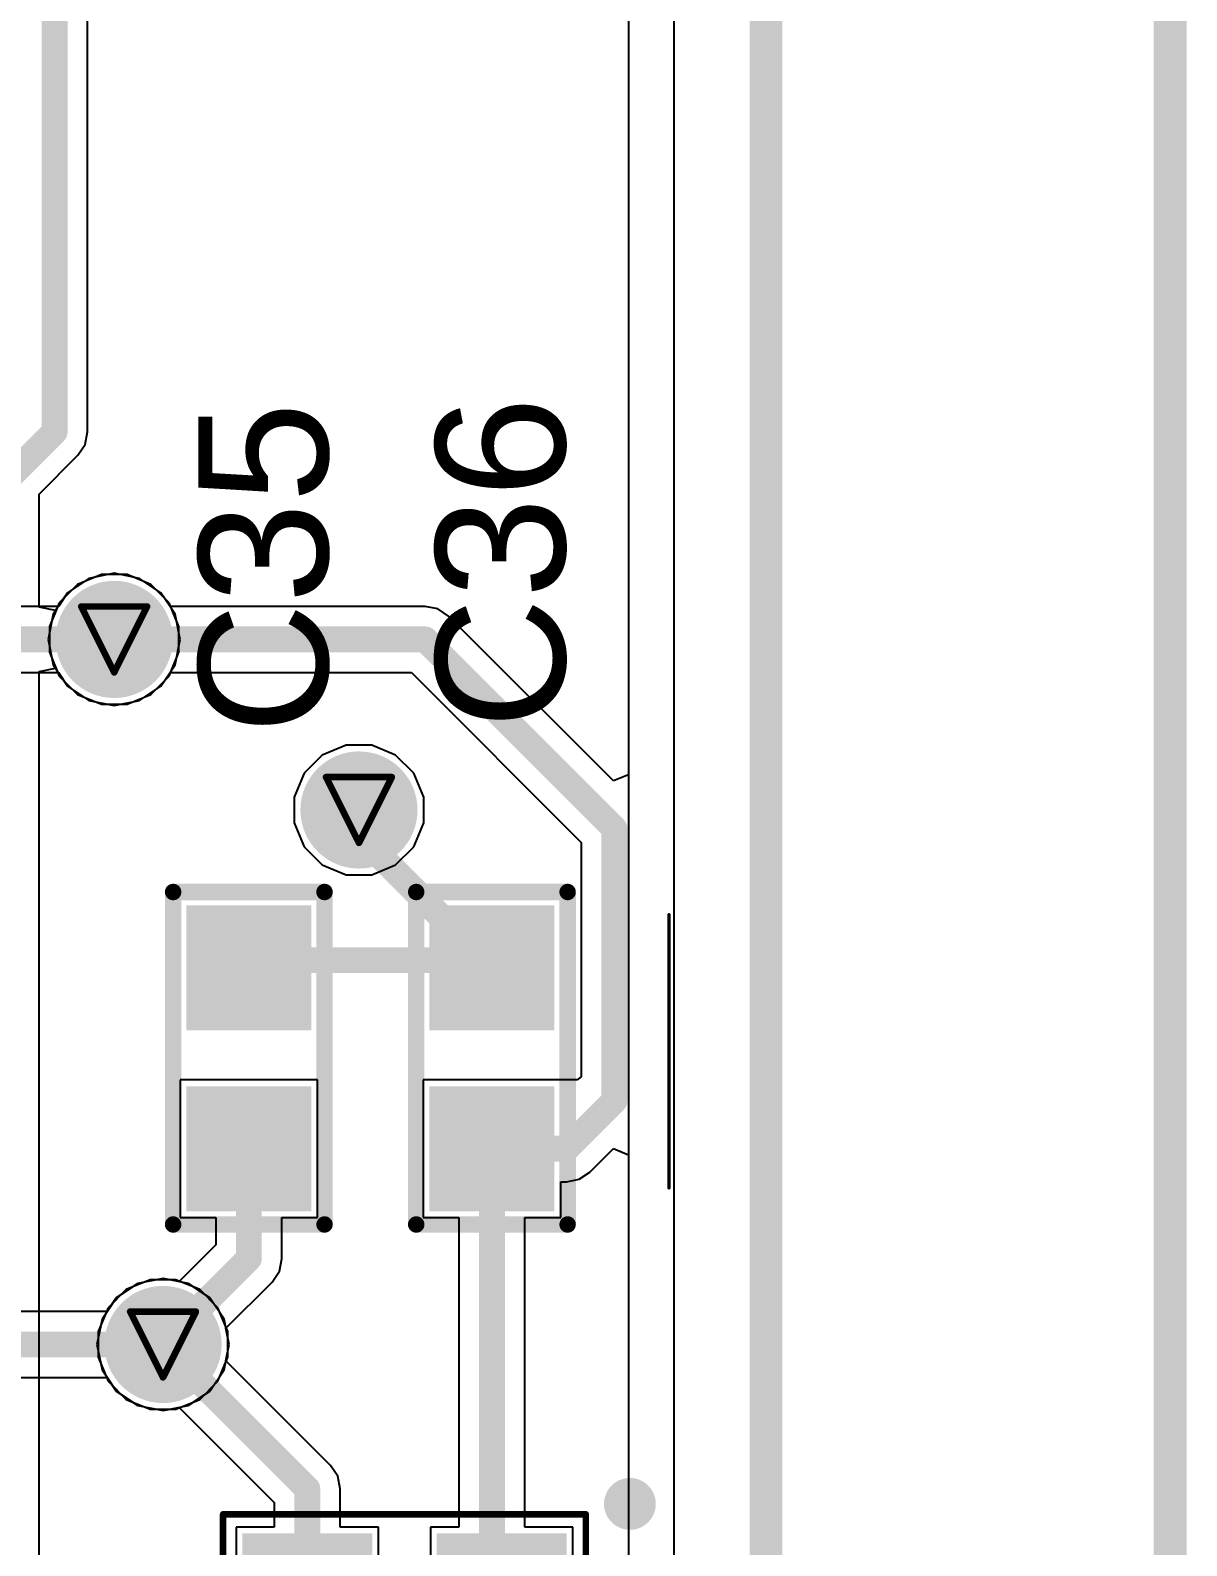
# Model space of a CAD drawing. Header units: inches. Extents: x -3 to 423, y -3 to 110.
# Drawn here: x 58.38 to 67.31, y 55.27 to 66.96 of the extents above; entities that cross this region are included whole.
import ezdxf

# ---------------------------------------------------------------- set-up
doc = ezdxf.new("R2010")
doc.units = ezdxf.units.IN
for name, color, linetype in [('Board Outline', 56, 'Continuous'), ('Bottom Layer', 5, 'Continuous'), ('Bottom Solder', 6, 'Continuous'), ('Drill Drawing', 1, 'Continuous'), ('Mechanical 1', 6, 'Continuous'), ('Mechanical 13', 56, 'Continuous'), ('Mechanical 15', 56, 'Continuous'), ('Mechanical 3', 76, 'Continuous'), ('Mechanical 4', 56, 'Continuous'), ('Mid Layer', 16, 'Continuous'), ('Mid Layer 2', 76, 'Continuous'), ('Top Layer', 1, 'Continuous'), ('Top Overlay', 2, 'Continuous'), ('Top Paste', 8, 'Continuous'), ('Top Solder', 216, 'Continuous'), ('Via Holes', 16, 'Continuous')]:
    doc.layers.add(name, color=color, linetype=linetype)
doc.styles.add('Arial', font='', dxfattribs={"height": 0.2})
doc.styles.get('Arial').set_extended_font_data('Arial')

# ---------------------------------------------------------------- blocks, each defined once
blk = doc.blocks.new('XTAL_CM8V_T1A_32_768KHZ_9PF_20PPM_TA_QC_60')
at = {"layer": 'Top Layer'}
for points in [[(-1.15, 0.75), (-0.35, 0.75), (-0.35, -0.75), (-1.15, -0.75)], [(0.35, 0.75), (1.15, 0.75), (1.15, -0.75), (0.35, -0.75)]]:
    blk.add_hatch(color=1, dxfattribs=at).paths.add_polyline_path(points)
at = {"layer": 'Top Paste'}
for points in [[(-1.15, 0.75), (-0.35, 0.75), (-0.35, -0.75), (-1.15, -0.75)], [(0.35, 0.75), (1.15, 0.75), (1.15, -0.75), (0.35, -0.75)]]:
    blk.add_hatch(color=8, dxfattribs=at).paths.add_polyline_path(points)
at = {"layer": 'Top Solder'}
for points in [[(-1.252, 0.852), (-0.248, 0.852), (-0.248, -0.852), (-1.252, -0.852)], [(0.248, 0.852), (1.252, 0.852), (1.252, -0.852), (0.248, -0.852)]]:
    blk.add_hatch(color=216, dxfattribs=at).paths.add_polyline_path(points)
at = {"layer": 'Mechanical 13'}
for points in [[(-1, -0.6, 0.127, 0.127, 0), (-1, 0.6, 0.127, 0.127, 0)], [(-1, 0.6, 0.127, 0.127, 0), (1, 0.6, 0.127, 0.127, 0)], [(1, -0.6, 0.127, 0.127, 0), (1, 0.6, 0.127, 0.127, 0)], [(-1, -0.6, 0.127, 0.127, 0), (1, -0.6, 0.127, 0.127, 0)]]:
    blk.add_lwpolyline(points, format="xyseb", dxfattribs=at)
for points in [[(-1.032, 0.6, 0.0635, 0.0635, 1), (-0.968, 0.6, 0.0635, 0.0635, 1)], [(-1.032, 0.6, 0.0635, 0.0635, 1), (-0.968, 0.6, 0.0635, 0.0635, 1)], [(0.968, 0.6, 0.0635, 0.0635, 1), (1.032, 0.6, 0.0635, 0.0635, 1)], [(0.968, 0.6, 0.0635, 0.0635, 1), (1.032, 0.6, 0.0635, 0.0635, 1)], [(-1.032, -0.6, 0.0635, 0.0635, 1), (-0.968, -0.6, 0.0635, 0.0635, 1)], [(-1.032, -0.6, 0.0635, 0.0635, 1), (-0.968, -0.6, 0.0635, 0.0635, 1)], [(0.968, -0.6, 0.0635, 0.0635, 1), (1.032, -0.6, 0.0635, 0.0635, 1)], [(0.968, -0.6, 0.0635, 0.0635, 1), (1.032, -0.6, 0.0635, 0.0635, 1)]]:
    blk.add_lwpolyline(points, format="xyseb", close=True, dxfattribs=at)
at = {"layer": 'Mechanical 15'}
for points in [[(-1.4, -1, 0.05, 0.05, 0), (-1.4, 1, 0.05, 0.05, 0)], [(-1.4, 1, 0.05, 0.05, 0), (1.4, 1, 0.05, 0.05, 0)], [(1.4, -1, 0.05, 0.05, 0), (1.4, 1, 0.05, 0.05, 0)], [(-1.4, -1, 0.05, 0.05, 0), (1.4, -1, 0.05, 0.05, 0)]]:
    blk.add_lwpolyline(points, format="xyseb", dxfattribs=at)
for points in [[(-1.412, 1, 0.025, 0.025, 1), (-1.388, 1, 0.025, 0.025, 1)], [(-1.412, 1, 0.025, 0.025, 1), (-1.388, 1, 0.025, 0.025, 1)], [(1.388, 1, 0.025, 0.025, 1), (1.412, 1, 0.025, 0.025, 1)], [(1.388, 1, 0.025, 0.025, 1), (1.412, 1, 0.025, 0.025, 1)], [(-1.412, -1, 0.025, 0.025, 1), (-1.388, -1, 0.025, 0.025, 1)], [(-1.412, -1, 0.025, 0.025, 1), (-1.388, -1, 0.025, 0.025, 1)], [(1.388, -1, 0.025, 0.025, 1), (1.412, -1, 0.025, 0.025, 1)], [(1.388, -1, 0.025, 0.025, 1), (1.412, -1, 0.025, 0.025, 1)]]:
    blk.add_lwpolyline(points, format="xyseb", close=True, dxfattribs=at)
blk = doc.blocks.new('0603C_TBD_61')
at = {"layer": 'Top Layer'}
for points in [[(-0.381, 0.381), (0.381, 0.381), (0.381, -0.381), (-0.381, -0.381)], [(1.016, 0.381), (1.778, 0.381), (1.778, -0.381), (1.016, -0.381)]]:
    blk.add_hatch(color=1, dxfattribs=at).paths.add_polyline_path(points)
at = {"layer": 'Top Paste'}
for points in [[(-0.381, 0.381), (0.381, 0.381), (0.381, -0.381), (-0.381, -0.381)], [(1.016, 0.381), (1.778, 0.381), (1.778, -0.381), (1.016, -0.381)]]:
    blk.add_hatch(color=8, dxfattribs=at).paths.add_polyline_path(points)
at = {"layer": 'Top Solder'}
for points in [[(-0.4826, 0.4826), (0.4826, 0.4826), (0.4826, -0.4826), (-0.4826, -0.4826)], [(0.9144, 0.4826), (1.8796, 0.4826), (1.8796, -0.4826), (0.9144, -0.4826)]]:
    blk.add_hatch(color=216, dxfattribs=at).paths.add_polyline_path(points)
at = {"layer": 'Top Overlay'}
for points in [[(-0.5842, 0.5842, 0.127, 0.127, 0), (1.9812, 0.5842, 0.127, 0.127, 0)], [(-0.5842, 0.5842, 0.127, 0.127, 0), (-0.5842, -0.5842, 0.127, 0.127, 0)], [(1.9812, 0.5842, 0.127, 0.127, 0), (1.9812, -0.5842, 0.127, 0.127, 0)], [(-0.5842, -0.5842, 0.127, 0.127, 0), (1.9812, -0.5842, 0.127, 0.127, 0)]]:
    blk.add_lwpolyline(points, format="xyseb", dxfattribs=at)
for points in [[(-0.61595, 0.5842, 0.0635, 0.0635, 1), (-0.55245, 0.5842, 0.0635, 0.0635, 1)], [(-0.61595, 0.5842, 0.0635, 0.0635, 1), (-0.55245, 0.5842, 0.0635, 0.0635, 1)], [(1.94945, 0.5842, 0.0635, 0.0635, 1), (2.01295, 0.5842, 0.0635, 0.0635, 1)], [(1.94945, 0.5842, 0.0635, 0.0635, 1), (2.01295, 0.5842, 0.0635, 0.0635, 1)], [(-0.61595, -0.5842, 0.0635, 0.0635, 1), (-0.55245, -0.5842, 0.0635, 0.0635, 1)], [(-0.61595, -0.5842, 0.0635, 0.0635, 1), (-0.55245, -0.5842, 0.0635, 0.0635, 1)], [(1.94945, -0.5842, 0.0635, 0.0635, 1), (2.01295, -0.5842, 0.0635, 0.0635, 1)], [(1.94945, -0.5842, 0.0635, 0.0635, 1), (2.01295, -0.5842, 0.0635, 0.0635, 1)]]:
    blk.add_lwpolyline(points, format="xyseb", close=True, dxfattribs=at)
blk = doc.blocks.new('0603C_TBD_62')
at = {"layer": 'Top Layer'}
for points in [[(-0.381, 0.381), (0.381, 0.381), (0.381, -0.381), (-0.381, -0.381)], [(1.016, 0.381), (1.778, 0.381), (1.778, -0.381), (1.016, -0.381)]]:
    blk.add_hatch(color=1, dxfattribs=at).paths.add_polyline_path(points)
at = {"layer": 'Top Paste'}
for points in [[(-0.381, 0.381), (0.381, 0.381), (0.381, -0.381), (-0.381, -0.381)], [(1.016, 0.381), (1.778, 0.381), (1.778, -0.381), (1.016, -0.381)]]:
    blk.add_hatch(color=8, dxfattribs=at).paths.add_polyline_path(points)
at = {"layer": 'Top Solder'}
for points in [[(-0.4826, 0.4826), (0.4826, 0.4826), (0.4826, -0.4826), (-0.4826, -0.4826)], [(0.9144, 0.4826), (1.8796, 0.4826), (1.8796, -0.4826), (0.9144, -0.4826)]]:
    blk.add_hatch(color=216, dxfattribs=at).paths.add_polyline_path(points)
at = {"layer": 'Top Overlay'}
for points in [[(-0.5842, 0.5842, 0.127, 0.127, 0), (1.9812, 0.5842, 0.127, 0.127, 0)], [(-0.5842, 0.5842, 0.127, 0.127, 0), (-0.5842, -0.5842, 0.127, 0.127, 0)], [(1.9812, 0.5842, 0.127, 0.127, 0), (1.9812, -0.5842, 0.127, 0.127, 0)], [(-0.5842, -0.5842, 0.127, 0.127, 0), (1.9812, -0.5842, 0.127, 0.127, 0)]]:
    blk.add_lwpolyline(points, format="xyseb", dxfattribs=at)
for points in [[(-0.61595, 0.5842, 0.0635, 0.0635, 1), (-0.55245, 0.5842, 0.0635, 0.0635, 1)], [(-0.61595, 0.5842, 0.0635, 0.0635, 1), (-0.55245, 0.5842, 0.0635, 0.0635, 1)], [(1.94945, 0.5842, 0.0635, 0.0635, 1), (2.01295, 0.5842, 0.0635, 0.0635, 1)], [(1.94945, 0.5842, 0.0635, 0.0635, 1), (2.01295, 0.5842, 0.0635, 0.0635, 1)], [(-0.61595, -0.5842, 0.0635, 0.0635, 1), (-0.55245, -0.5842, 0.0635, 0.0635, 1)], [(-0.61595, -0.5842, 0.0635, 0.0635, 1), (-0.55245, -0.5842, 0.0635, 0.0635, 1)], [(1.94945, -0.5842, 0.0635, 0.0635, 1), (2.01295, -0.5842, 0.0635, 0.0635, 1)], [(1.94945, -0.5842, 0.0635, 0.0635, 1), (2.01295, -0.5842, 0.0635, 0.0635, 1)]]:
    blk.add_lwpolyline(points, format="xyseb", close=True, dxfattribs=at)

msp = doc.modelspace()

# ---------------------------------------------------------------- hatches: boundary and pattern name
at = {"layer": 'Bottom Layer'}
h = msp.add_hatch(color=5, dxfattribs=at)
edge = h.paths.add_edge_path()
edge.add_arc((59.03, 62.26), 0.35, 0, 360)
h = msp.add_hatch(color=5, dxfattribs=at)
edge = h.paths.add_edge_path()
edge.add_arc((60.919, 60.944), 0.35, 0, 360)
h = msp.add_hatch(color=5, dxfattribs=at)
edge = h.paths.add_edge_path()
edge.add_arc((59.407, 56.82), 0.35, 0, 360)
at = {"layer": 'Bottom Solder'}
h = msp.add_hatch(color=6, dxfattribs=at)
edge = h.paths.add_edge_path()
edge.add_arc((59.03, 62.26), 0.452, 0, 360)
h = msp.add_hatch(color=6, dxfattribs=at)
edge = h.paths.add_edge_path()
edge.add_arc((60.919, 60.944), 0.452, 0, 360)
h = msp.add_hatch(color=6, dxfattribs=at)
edge = h.paths.add_edge_path()
edge.add_arc((59.407, 56.82), 0.452, 0, 360)
at = {"layer": 'Mid Layer'}
h = msp.add_hatch(color=16, dxfattribs=at)
edge = h.paths.add_edge_path()
edge.add_arc((59.03, 62.26), 0.35, 0, 360)
h = msp.add_hatch(color=16, dxfattribs=at)
edge = h.paths.add_edge_path()
edge.add_arc((60.919, 60.944), 0.35, 0, 360)
h = msp.add_hatch(color=16, dxfattribs=at)
edge = h.paths.add_edge_path()
edge.add_arc((59.407, 56.82), 0.35, 0, 360)
at = {"layer": 'Mid Layer 2'}
h = msp.add_hatch(color=76, dxfattribs=at)
edge = h.paths.add_edge_path()
edge.add_arc((59.03, 62.26), 0.35, 0, 360)
h = msp.add_hatch(color=76, dxfattribs=at)
edge = h.paths.add_edge_path()
edge.add_arc((60.919, 60.944), 0.35, 0, 360)
h = msp.add_hatch(color=76, dxfattribs=at)
edge = h.paths.add_edge_path()
edge.add_arc((59.407, 56.82), 0.35, 0, 360)
at = {"layer": 'Top Layer'}
h = msp.add_hatch(color=1, dxfattribs=at)
edge = h.paths.add_edge_path()
edge.add_arc((59.03, 62.26), 0.35, 0, 360)
h = msp.add_hatch(color=1, dxfattribs=at)
edge = h.paths.add_edge_path()
edge.add_arc((60.919, 60.944), 0.35, 0, 360)
h = msp.add_hatch(color=1, dxfattribs=at)
edge = h.paths.add_edge_path()
edge.add_arc((59.407, 56.82), 0.35, 0, 360)
at = {"layer": 'Top Solder'}
h = msp.add_hatch(color=216, dxfattribs=at)
edge = h.paths.add_edge_path()
edge.add_arc((59.03, 62.26), 0.452, 0, 360)
h = msp.add_hatch(color=216, dxfattribs=at)
edge = h.paths.add_edge_path()
edge.add_arc((60.919, 60.944), 0.452, 0, 360)
h = msp.add_hatch(color=216, dxfattribs=at)
edge = h.paths.add_edge_path()
edge.add_arc((59.407, 56.82), 0.452, 0, 360)
at = {"layer": 'Via Holes'}
h = msp.add_hatch(color=7, dxfattribs=at)
edge = h.paths.add_edge_path()
edge.add_arc((59.03, 62.26), 0.25, 0, 360)
h = msp.add_hatch(color=7, dxfattribs=at)
edge = h.paths.add_edge_path()
edge.add_arc((60.919, 60.944), 0.25, 0, 360)
h = msp.add_hatch(color=7, dxfattribs=at)
edge = h.paths.add_edge_path()
edge.add_arc((59.407, 56.82), 0.25, 0, 360)

# ---------------------------------------------------------------- linework, layer by layer
at = {"layer": 'Board Outline'}
msp.add_lwpolyline([(64.06, 79.42, 0.254, 0.254, 0), (64.06, 0, 0.254, 0.254, 0)], format="xyseb", dxfattribs=at)
at = {"layer": 'Bottom Layer'}
for p, q in [((63, 68.91), (63, 61.49)), ((58.835, 62.731), (58.67, 62.62)), ((59.03, 62.77), (58.835, 62.731)), ((59.225, 62.731), (59.03, 62.77)), ((59.39, 62.62), (59.225, 62.731)), ((58.67, 62.62), (58.599, 62.515)), ((59.501, 62.455), (59.39, 62.62)), ((58.599, 62.515), (56.217, 62.515)), ((59.54, 62.26), (59.501, 62.455)), ((59.501, 62.065), (59.54, 62.26)), ((56.323, 62.005), (58.599, 62.005)), ((58.599, 62.005), (58.67, 61.9)), ((59.39, 61.9), (59.501, 62.065)), ((58.67, 61.9), (58.835, 61.789)), ((59.225, 61.789), (59.39, 61.9)), ((58.835, 61.789), (59.03, 61.75)), ((59.03, 61.75), (59.225, 61.789)), ((63, 61.49), (63, 61.351)), ((63, 61.351), (63, 58.153)), ((63, 58.153), (63, 54.23)), ((59.407, 57.33), (59.212, 57.291)), ((59.602, 57.291), (59.407, 57.33)), ((59.046, 57.18), (58.976, 57.075)), ((59.212, 57.291), (59.046, 57.18)), ((59.767, 57.18), (59.602, 57.291)), ((59.878, 57.015), (59.767, 57.18)), ((58.976, 57.075), (48.229, 57.075)), ((59.916, 56.82), (59.878, 57.015)), ((59.878, 56.625), (59.916, 56.82)), ((59.767, 56.46), (59.878, 56.625)), ((50.068, 56.565), (58.976, 56.565)), ((58.976, 56.565), (59.046, 56.46)), ((59.046, 56.46), (59.212, 56.349)), ((59.602, 56.349), (59.767, 56.46)), ((59.212, 56.349), (59.407, 56.31)), ((59.407, 56.31), (59.602, 56.349))]:
    msp.add_line(p, q, dxfattribs=at)
for points in [[(56.217, 62.26, 0.2, 0.2, 0), (59.03, 62.26, 0.2, 0.2, 0)], [(48.229, 56.82, 0.2, 0.2, 0), (59.407, 56.82, 0.2, 0.2, 0)]]:
    msp.add_lwpolyline(points, format="xyseb", dxfattribs=at)
for points in [[(58.98, 62.26, 0.1, 0.1, 1), (59.08, 62.26, 0.1, 0.1, 1)], [(59.357, 56.82, 0.1, 0.1, 1), (59.457, 56.82, 0.1, 0.1, 1)]]:
    msp.add_lwpolyline(points, format="xyseb", close=True, dxfattribs=at)
at = {"layer": 'Drill Drawing'}
for points in [[(58.776, 62.514, 0.0508, 0.0508, 0), (59.284, 62.514, 0.0508, 0.0508, 0)], [(58.776, 62.514, 0.0508, 0.0508, 0), (59.03, 62.006, 0.0508, 0.0508, 0)], [(59.03, 62.006, 0.0508, 0.0508, 0), (59.284, 62.514, 0.0508, 0.0508, 0)], [(60.665, 61.198, 0.0508, 0.0508, 0), (61.173, 61.198, 0.0508, 0.0508, 0)], [(60.665, 61.198, 0.0508, 0.0508, 0), (60.919, 60.69, 0.0508, 0.0508, 0)], [(60.919, 60.69, 0.0508, 0.0508, 0), (61.173, 61.198, 0.0508, 0.0508, 0)], [(59.153, 57.074, 0.0508, 0.0508, 0), (59.661, 57.074, 0.0508, 0.0508, 0)], [(59.153, 57.074, 0.0508, 0.0508, 0), (59.407, 56.566, 0.0508, 0.0508, 0)], [(59.407, 56.566, 0.0508, 0.0508, 0), (59.661, 57.074, 0.0508, 0.0508, 0)]]:
    msp.add_lwpolyline(points, format="xyseb", dxfattribs=at)
for points in [[(58.763, 62.514, 0.0254, 0.0254, 1), (58.789, 62.514, 0.0254, 0.0254, 1)], [(58.763, 62.514, 0.0254, 0.0254, 1), (58.789, 62.514, 0.0254, 0.0254, 1)], [(59.271, 62.514, 0.0254, 0.0254, 1), (59.297, 62.514, 0.0254, 0.0254, 1)], [(59.271, 62.514, 0.0254, 0.0254, 1), (59.297, 62.514, 0.0254, 0.0254, 1)], [(59.017, 62.006, 0.0254, 0.0254, 1), (59.043, 62.006, 0.0254, 0.0254, 1)], [(59.017, 62.006, 0.0254, 0.0254, 1), (59.043, 62.006, 0.0254, 0.0254, 1)], [(60.652, 61.198, 0.0254, 0.0254, 1), (60.677, 61.198, 0.0254, 0.0254, 1)], [(60.652, 61.198, 0.0254, 0.0254, 1), (60.677, 61.198, 0.0254, 0.0254, 1)], [(61.16, 61.198, 0.0254, 0.0254, 1), (61.185, 61.198, 0.0254, 0.0254, 1)], [(61.16, 61.198, 0.0254, 0.0254, 1), (61.185, 61.198, 0.0254, 0.0254, 1)], [(60.906, 60.69, 0.0254, 0.0254, 1), (60.931, 60.69, 0.0254, 0.0254, 1)], [(60.906, 60.69, 0.0254, 0.0254, 1), (60.931, 60.69, 0.0254, 0.0254, 1)], [(59.14, 57.074, 0.0254, 0.0254, 1), (59.165, 57.074, 0.0254, 0.0254, 1)], [(59.14, 57.074, 0.0254, 0.0254, 1), (59.165, 57.074, 0.0254, 0.0254, 1)], [(59.648, 57.074, 0.0254, 0.0254, 1), (59.673, 57.074, 0.0254, 0.0254, 1)], [(59.648, 57.074, 0.0254, 0.0254, 1), (59.673, 57.074, 0.0254, 0.0254, 1)], [(59.394, 56.566, 0.0254, 0.0254, 1), (59.419, 56.566, 0.0254, 0.0254, 1)], [(59.394, 56.566, 0.0254, 0.0254, 1), (59.419, 56.566, 0.0254, 0.0254, 1)]]:
    msp.add_lwpolyline(points, format="xyseb", close=True, dxfattribs=at)
at = {"layer": 'Mechanical 1'}
msp.add_lwpolyline([(64.06, 79.42, 0.254, 0.254, 0), (64.06, 0, 0.254, 0.254, 0)], format="xyseb", dxfattribs=at)
at = {"layer": 'Mechanical 3'}
msp.add_lwpolyline([(67.18, 46.566, 0.254, 0.254, 0), (67.18, 79.42, 0.254, 0.254, 0)], format="xyseb", dxfattribs=at)
at = {"layer": 'Mechanical 4'}
for points in [[(63.11, 55.59, 0.2, 0.2, 1), (62.91, 55.59, 0.2, 0.2, 1)], [(63.11, 55.59, 0.2, 0.2, 1), (62.91, 55.59, 0.2, 0.2, 1)], [(62.86, 55.59, 0.1, 0.1, 1), (62.96, 55.59, 0.1, 0.1, 1)], [(62.86, 55.59, 0.1, 0.1, 1), (62.96, 55.59, 0.1, 0.1, 1)], [(63.06, 55.59, 0.1, 0.1, 1), (63.16, 55.59, 0.1, 0.1, 1)], [(63.06, 55.59, 0.1, 0.1, 1), (63.16, 55.59, 0.1, 0.1, 1)]]:
    msp.add_lwpolyline(points, format="xyseb", close=True, dxfattribs=at)
at = {"layer": 'Mid Layer'}
for p, q in [((63, 68.91), (63, 64.438)), ((63, 64.438), (63, 61.517)), ((58.835, 62.731), (58.67, 62.62)), ((59.03, 62.77), (58.835, 62.731)), ((59.225, 62.731), (59.03, 62.77)), ((59.39, 62.62), (59.225, 62.731)), ((58.67, 62.62), (58.559, 62.455)), ((59.501, 62.455), (59.39, 62.62)), ((58.559, 62.455), (58.52, 62.26)), ((59.54, 62.26), (59.501, 62.455)), ((58.52, 62.26), (58.559, 62.065)), ((59.501, 62.065), (59.54, 62.26)), ((58.559, 62.065), (58.67, 61.9)), ((59.39, 61.9), (59.501, 62.065)), ((58.67, 61.9), (58.835, 61.789)), ((59.225, 61.789), (59.39, 61.9)), ((58.835, 61.789), (59.03, 61.75)), ((59.03, 61.75), (59.225, 61.789)), ((63, 61.517), (63, 60.931)), ((63, 60.931), (63, 58.153)), ((63, 58.153), (63, 51.97)), ((59.407, 57.33), (59.212, 57.291)), ((59.602, 57.291), (59.407, 57.33)), ((59.046, 57.18), (58.936, 57.015)), ((59.212, 57.291), (59.046, 57.18)), ((59.767, 57.18), (59.602, 57.291)), ((59.878, 57.015), (59.767, 57.18)), ((58.936, 57.015), (58.897, 56.82)), ((59.916, 56.82), (59.878, 57.015)), ((58.897, 56.82), (58.936, 56.625)), ((59.878, 56.625), (59.916, 56.82)), ((58.936, 56.625), (59.046, 56.46)), ((59.767, 56.46), (59.878, 56.625)), ((59.046, 56.46), (59.212, 56.349)), ((59.602, 56.349), (59.767, 56.46)), ((59.212, 56.349), (59.407, 56.31)), ((59.407, 56.31), (59.602, 56.349))]:
    msp.add_line(p, q, dxfattribs=at)
at = {"layer": 'Mid Layer 2'}
for p, q in [((63.348, 79.045), (63.348, 26.797)), ((58.747, 62.684), (58.606, 62.543)), ((58.931, 62.76), (58.747, 62.684)), ((59.129, 62.76), (58.931, 62.76)), ((59.313, 62.684), (59.129, 62.76)), ((59.454, 62.543), (59.313, 62.684)), ((58.606, 62.543), (58.53, 62.359)), ((59.53, 62.359), (59.454, 62.543)), ((58.53, 62.359), (58.53, 62.161)), ((59.53, 62.161), (59.53, 62.359)), ((58.53, 62.161), (58.606, 61.977)), ((59.454, 61.977), (59.53, 62.161)), ((58.606, 61.977), (58.747, 61.836)), ((59.313, 61.836), (59.454, 61.977)), ((58.747, 61.836), (58.931, 61.76)), ((58.931, 61.76), (59.129, 61.76)), ((59.129, 61.76), (59.313, 61.836)), ((60.819, 61.444), (60.635, 61.368)), ((61.018, 61.444), (60.819, 61.444)), ((61.202, 61.368), (61.018, 61.444)), ((60.635, 61.368), (60.495, 61.227)), ((61.342, 61.227), (61.202, 61.368)), ((60.495, 61.227), (60.419, 61.044)), ((61.419, 61.044), (61.342, 61.227)), ((60.419, 61.044), (60.419, 60.845)), ((61.419, 60.845), (61.419, 61.044)), ((60.419, 60.845), (60.495, 60.661)), ((61.342, 60.661), (61.419, 60.845)), ((60.495, 60.661), (60.635, 60.52)), ((61.202, 60.52), (61.342, 60.661)), ((60.635, 60.52), (60.819, 60.444)), ((61.018, 60.444), (61.202, 60.52)), ((60.819, 60.444), (61.018, 60.444)), ((59.307, 57.32), (59.123, 57.244)), ((59.506, 57.32), (59.307, 57.32)), ((59.69, 57.244), (59.506, 57.32)), ((59.123, 57.244), (58.983, 57.103)), ((59.831, 57.103), (59.69, 57.244)), ((58.983, 57.103), (58.907, 56.919)), ((59.907, 56.919), (59.831, 57.103)), ((58.907, 56.919), (58.907, 56.721)), ((59.907, 56.721), (59.907, 56.919)), ((58.907, 56.721), (58.983, 56.537)), ((59.831, 56.537), (59.907, 56.721)), ((58.983, 56.537), (59.123, 56.396)), ((59.69, 56.396), (59.831, 56.537)), ((59.123, 56.396), (59.307, 56.32)), ((59.506, 56.32), (59.69, 56.396)), ((59.307, 56.32), (59.506, 56.32))]:
    msp.add_line(p, q, dxfattribs=at)
at = {"layer": 'Top Layer'}
for p, q in [((58.825, 63.862), (58.825, 74.42)), ((63, 68.91), (63, 61.216)), ((58.805, 63.764), (58.825, 63.862)), ((58.75, 63.681), (58.805, 63.764)), ((58.45, 63.381), (58.75, 63.681)), ((58.45, 62.508), (58.45, 63.381)), ((58.835, 62.731), (58.67, 62.62)), ((59.03, 62.77), (58.835, 62.731)), ((59.225, 62.731), (59.03, 62.77)), ((59.39, 62.62), (59.225, 62.731)), ((58.67, 62.62), (58.577, 62.482)), ((59.461, 62.515), (59.39, 62.62)), ((58.577, 62.482), (58.45, 62.508)), ((61.43, 62.515), (59.461, 62.515)), ((61.528, 62.495), (61.43, 62.515)), ((61.61, 62.44), (61.528, 62.495)), ((62.883, 61.168), (61.61, 62.44)), ((58.45, 62.012), (58.577, 62.038)), ((58.45, 49.905), (58.45, 62.012)), ((58.577, 62.038), (58.67, 61.9)), ((59.39, 61.9), (59.461, 62.005)), ((59.461, 62.005), (61.324, 62.005)), ((61.324, 62.005), (62.635, 60.694)), ((58.67, 61.9), (58.835, 61.789)), ((59.225, 61.789), (59.39, 61.9)), ((58.835, 61.789), (59.03, 61.75)), ((59.03, 61.75), (59.225, 61.789)), ((63, 61.216), (62.883, 61.168)), ((62.635, 60.694), (62.635, 58.884)), ((60.6, 58.861), (59.538, 58.861)), ((59.538, 58.861), (59.538, 57.799)), ((60.6, 57.799), (60.6, 58.861)), ((62.476, 58.861), (61.414, 58.861)), ((61.414, 58.861), (61.414, 57.799)), ((62.603, 58.861), (62.476, 58.861)), ((62.476, 58.861), (62.476, 58.861)), ((62.635, 58.884), (62.603, 58.861)), ((62.7, 58.15), (62.883, 58.332)), ((62.883, 58.332), (63, 58.284)), ((63, 58.284), (63, 57.322)), ((62.618, 58.095), (62.7, 58.15)), ((62.476, 57.799), (62.476, 58.075)), ((62.476, 58.075), (62.52, 58.075)), ((62.52, 58.075), (62.618, 58.095)), ((59.538, 57.799), (59.814, 57.799)), ((59.814, 57.799), (59.814, 57.588)), ((60.324, 57.482), (60.324, 57.799)), ((60.324, 57.799), (60.6, 57.799)), ((61.414, 57.799), (61.69, 57.799)), ((61.69, 57.799), (61.69, 55.41)), ((62.2, 55.41), (62.2, 57.799)), ((62.2, 57.799), (62.476, 57.799)), ((59.814, 57.588), (59.531, 57.305)), ((60.305, 57.385), (60.324, 57.482)), ((59.407, 57.33), (59.212, 57.291)), ((59.531, 57.305), (59.407, 57.33)), ((59.892, 56.945), (60.249, 57.302)), ((60.249, 57.302), (60.305, 57.385)), ((63, 57.322), (63, 56.109)), ((59.046, 57.18), (58.936, 57.015)), ((59.212, 57.291), (59.046, 57.18)), ((58.936, 57.015), (58.897, 56.82)), ((59.916, 56.82), (59.892, 56.945)), ((58.897, 56.82), (58.936, 56.625)), ((59.892, 56.695), (59.916, 56.82)), ((58.936, 56.625), (59.046, 56.46)), ((60.7, 55.887), (59.892, 56.695)), ((59.046, 56.46), (59.212, 56.349)), ((59.212, 56.349), (59.407, 56.31)), ((59.407, 56.31), (59.531, 56.335)), ((59.531, 56.335), (60.265, 55.601)), ((63, 56.109), (63, 54.832)), ((60.755, 55.804), (60.7, 55.887)), ((60.775, 55.707), (60.755, 55.804)), ((60.775, 55.41), (60.775, 55.707)), ((60.265, 55.601), (60.265, 55.41)), ((60.265, 55.41), (59.97, 55.41)), ((59.97, 55.41), (59.97, 53.61)), ((61.07, 55.41), (60.775, 55.41)), ((61.07, 53.61), (61.07, 55.41)), ((61.69, 55.41), (61.47, 55.41)), ((61.47, 55.41), (61.47, 53.61)), ((62.57, 55.41), (62.2, 55.41)), ((62.57, 53.61), (62.57, 55.41))]:
    msp.add_line(p, q, dxfattribs=at)
for points in [[(58.57, 63.862, 0.2, 0.2, 0), (58.57, 75.325, 0.2, 0.2, 0)], [(58.195, 63.487, 0.2, 0.2, 0), (58.57, 63.862, 0.2, 0.2, 0)], [(59.03, 62.26, 0.2, 0.2, 0), (61.43, 62.26, 0.2, 0.2, 0)], [(61.43, 62.26, 0.2, 0.2, 0), (62.89, 60.8, 0.2, 0.2, 0)], [(60.919, 60.944, 0.2, 0.2, 0), (61.014, 60.849, 0.2, 0.2, 0)], [(61.014, 60.658, 0.2, 0.2, 0), (61.014, 60.849, 0.2, 0.2, 0)], [(62.89, 58.7, 0.2, 0.2, 0), (62.89, 60.8, 0.2, 0.2, 0)], [(61.014, 60.658, 0.2, 0.2, 0), (61.945, 59.727, 0.2, 0.2, 0)], [(60.069, 59.727, 0.2, 0.2, 0), (60.127, 59.785, 0.2, 0.2, 0)], [(60.127, 59.785, 0.2, 0.2, 0), (61.865, 59.785, 0.2, 0.2, 0)], [(62.52, 58.33, 0.2, 0.2, 0), (62.89, 58.7, 0.2, 0.2, 0)], [(60.069, 57.482, 0.2, 0.2, 0), (60.069, 58.33, 0.2, 0.2, 0)], [(61.945, 54.585, 0.2, 0.2, 0), (61.945, 58.33, 0.2, 0.2, 0)], [(61.945, 58.33, 0.2, 0.2, 0), (62.52, 58.33, 0.2, 0.2, 0)], [(59.407, 56.82, 0.2, 0.2, 0), (60.069, 57.482, 0.2, 0.2, 0)], [(59.407, 56.82, 0.2, 0.2, 0), (60.52, 55.707, 0.2, 0.2, 0)], [(60.52, 54.51, 0.2, 0.2, 0), (60.52, 55.707, 0.2, 0.2, 0)]]:
    msp.add_lwpolyline(points, format="xyseb", dxfattribs=at)
for points in [[(58.52, 63.862, 0.1, 0.1, 1), (58.62, 63.862, 0.1, 0.1, 1)], [(58.52, 63.862, 0.1, 0.1, 1), (58.62, 63.862, 0.1, 0.1, 1)], [(58.98, 62.26, 0.1, 0.1, 1), (59.08, 62.26, 0.1, 0.1, 1)], [(61.38, 62.26, 0.1, 0.1, 1), (61.48, 62.26, 0.1, 0.1, 1)], [(61.38, 62.26, 0.1, 0.1, 1), (61.48, 62.26, 0.1, 0.1, 1)], [(60.869, 60.944, 0.1, 0.1, 1), (60.969, 60.944, 0.1, 0.1, 1)], [(60.964, 60.849, 0.1, 0.1, 1), (61.064, 60.849, 0.1, 0.1, 1)], [(60.964, 60.849, 0.1, 0.1, 1), (61.064, 60.849, 0.1, 0.1, 1)], [(62.84, 60.8, 0.1, 0.1, 1), (62.94, 60.8, 0.1, 0.1, 1)], [(62.84, 60.8, 0.1, 0.1, 1), (62.94, 60.8, 0.1, 0.1, 1)], [(60.964, 60.658, 0.1, 0.1, 1), (61.064, 60.658, 0.1, 0.1, 1)], [(60.964, 60.658, 0.1, 0.1, 1), (61.064, 60.658, 0.1, 0.1, 1)], [(60.077, 59.785, 0.1, 0.1, 1), (60.177, 59.785, 0.1, 0.1, 1)], [(60.077, 59.785, 0.1, 0.1, 1), (60.177, 59.785, 0.1, 0.1, 1)], [(61.815, 59.785, 0.1, 0.1, 1), (61.915, 59.785, 0.1, 0.1, 1)], [(60.019, 59.727, 0.1, 0.1, 1), (60.119, 59.727, 0.1, 0.1, 1)], [(61.895, 59.727, 0.1, 0.1, 1), (61.995, 59.727, 0.1, 0.1, 1)], [(62.84, 58.7, 0.1, 0.1, 1), (62.94, 58.7, 0.1, 0.1, 1)], [(62.84, 58.7, 0.1, 0.1, 1), (62.94, 58.7, 0.1, 0.1, 1)], [(60.019, 58.33, 0.1, 0.1, 1), (60.119, 58.33, 0.1, 0.1, 1)], [(61.895, 58.33, 0.1, 0.1, 1), (61.995, 58.33, 0.1, 0.1, 1)], [(61.895, 58.33, 0.1, 0.1, 1), (61.995, 58.33, 0.1, 0.1, 1)], [(62.47, 58.33, 0.1, 0.1, 1), (62.57, 58.33, 0.1, 0.1, 1)], [(62.47, 58.33, 0.1, 0.1, 1), (62.57, 58.33, 0.1, 0.1, 1)], [(60.019, 57.482, 0.1, 0.1, 1), (60.119, 57.482, 0.1, 0.1, 1)], [(60.019, 57.482, 0.1, 0.1, 1), (60.119, 57.482, 0.1, 0.1, 1)], [(59.357, 56.82, 0.1, 0.1, 1), (59.457, 56.82, 0.1, 0.1, 1)], [(59.357, 56.82, 0.1, 0.1, 1), (59.457, 56.82, 0.1, 0.1, 1)], [(60.47, 55.707, 0.1, 0.1, 1), (60.57, 55.707, 0.1, 0.1, 1)], [(60.47, 55.707, 0.1, 0.1, 1), (60.57, 55.707, 0.1, 0.1, 1)]]:
    msp.add_lwpolyline(points, format="xyseb", close=True, dxfattribs=at)
at = {"layer": 'Top Overlay'}
msp.add_lwpolyline([(63.311, 58.028, 0.0254, 0.0254, 0), (63.311, 60.136, 0.0254, 0.0254, 0)], format="xyseb", dxfattribs=at)
for points in [[(63.305, 60.136, 0.0127, 0.0127, 1), (63.318, 60.136, 0.0127, 0.0127, 1)], [(63.305, 58.028, 0.0127, 0.0127, 1), (63.318, 58.028, 0.0127, 0.0127, 1)]]:
    msp.add_lwpolyline(points, format="xyseb", close=True, dxfattribs=at)

# ---------------------------------------------------------------- block references
at = {"rotation": 90}
for name, p in [('0603C_TBD_62', (60.069, 58.33)), ('0603C_TBD_61', (61.945, 58.33))]:
    msp.add_blockref(name, p, dxfattribs=at)
msp.add_blockref('XTAL_CM8V_T1A_32_768KHZ_9PF_20PPM_TA_QC_60', (61.27, 54.51))

# ---------------------------------------------------------------- texts
at = {"layer": 'Top Overlay', "style": 'Arial'}
for s, p in [('C35', (60.68, 61.53)), ('C36', (62.51, 61.57))]:
    msp.add_text(s, height=1, rotation=90, dxfattribs=at).set_placement(p)

doc.saveas('drawing.dxf')
